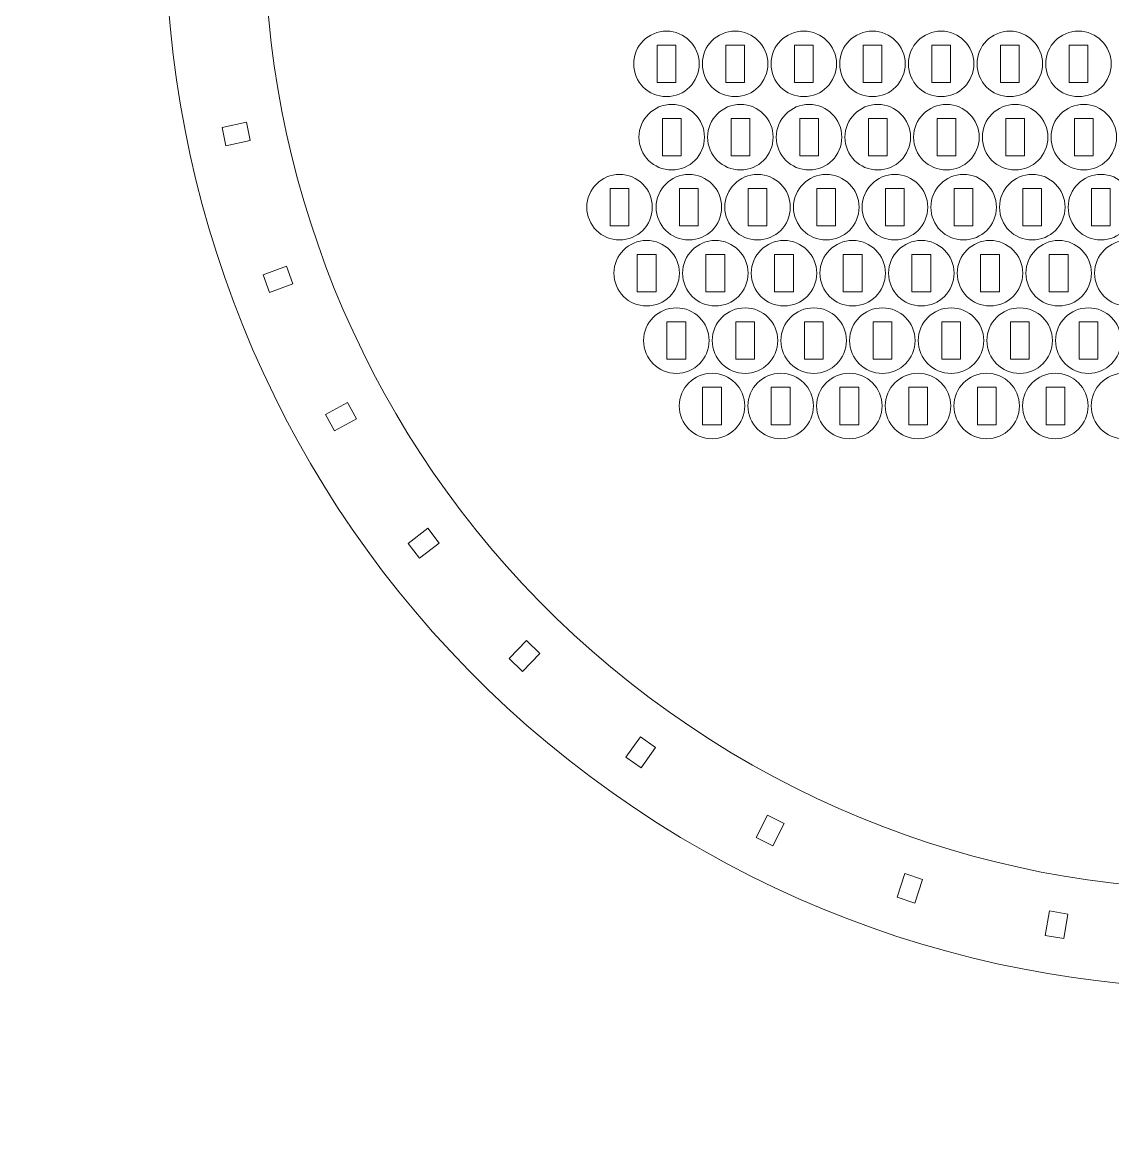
# Model space of a CAD drawing. Header units: millimetres. Extents: x -335 to 313, y -342 to 319.
# Drawn here: x -335.5 to -160.7, y -342.2 to -164.4 of the extents above; entities that cross this region are included whole.
import ezdxf

# ---------------------------------------------------------------- set-up
doc = ezdxf.new("R2010")
doc.units = ezdxf.units.MM
doc.header["$MEASUREMENT"] = 0
doc.layers.add('Camada 1', color=7, linetype='Continuous')

msp = doc.modelspace()

# ---------------------------------------------------------------- linework, layer by layer
at = {"layer": 'Camada 1', "lineweight": 20}
for points in [[(-44.0981, -10.5652), (-120.6587, 43.7807), (-226.7795, 25.7721), (-281.1255, -50.7885), (-281.1255, -50.7885), (-335.4714, -127.349), (-317.4631, -233.4698), (-240.9026, -287.8158), (-240.9026, -287.8158), (-164.342, -342.162), (-58.2213, -324.1537), (-3.8751, -247.5934), (-3.8751, -247.5934), (50.4711, -171.0329), (32.463, -64.912), (-44.0981, -10.5652)], [(-16.7808, -238.4322), (-66.0675, -307.8649), (-162.3086, -324.1967), (-231.7415, -274.9101), (-231.7415, -274.9101), (-301.1743, -225.6236), (-317.5062, -129.3825), (-268.2197, -59.9496), (-268.2197, -59.9496), (-218.9332, 9.4834), (-122.6921, 25.8154), (-53.2585, -23.4715), (-53.2585, -23.4715), (16.1742, -72.7583), (32.5058, -168.9994), (-16.7808, -238.4322)], [(-232.2067, -165.7797), (-235.1062, -165.7797), (-237.4567, -168.1302), (-237.4567, -171.0297), (-237.4567, -171.0297), (-237.4567, -173.9292), (-235.1062, -176.2797), (-232.2067, -176.2797), (-232.2067, -176.2797), (-229.3072, -176.2797), (-226.9567, -173.9292), (-226.9567, -171.0297), (-226.9567, -171.0297), (-226.9567, -168.1302), (-229.3072, -165.7797), (-232.2067, -165.7797)], [(-221.2, -165.7797), (-224.0995, -165.7797), (-226.45, -168.1302), (-226.45, -171.0297), (-226.45, -171.0297), (-226.45, -173.9292), (-224.0995, -176.2797), (-221.2, -176.2797), (-221.2, -176.2797), (-218.3005, -176.2797), (-215.95, -173.9292), (-215.95, -171.0297), (-215.95, -171.0297), (-215.95, -168.1302), (-218.3005, -165.7797), (-221.2, -165.7797)], [(-210.1933, -165.7797), (-213.0928, -165.7797), (-215.4433, -168.1302), (-215.4433, -171.0297), (-215.4433, -171.0297), (-215.4433, -173.9292), (-213.0928, -176.2797), (-210.1933, -176.2797), (-210.1933, -176.2797), (-207.2938, -176.2797), (-204.9433, -173.9292), (-204.9433, -171.0297), (-204.9433, -171.0297), (-204.9433, -168.1302), (-207.2938, -165.7797), (-210.1933, -165.7797)], [(-199.1866, -165.7797), (-202.0861, -165.7797), (-204.4366, -168.1302), (-204.4366, -171.0297), (-204.4366, -171.0297), (-204.4366, -173.9292), (-202.0861, -176.2797), (-199.1866, -176.2797), (-199.1866, -176.2797), (-196.2871, -176.2797), (-193.9366, -173.9292), (-193.9366, -171.0297), (-193.9366, -171.0297), (-193.9366, -168.1302), (-196.2871, -165.7797), (-199.1866, -165.7797)], [(-188.1799, -165.7797), (-191.0794, -165.7797), (-193.4299, -168.1302), (-193.4299, -171.0297), (-193.4299, -171.0297), (-193.4299, -173.9292), (-191.0794, -176.2797), (-188.1799, -176.2797), (-188.1799, -176.2797), (-185.2804, -176.2797), (-182.9299, -173.9292), (-182.9299, -171.0297), (-182.9299, -171.0297), (-182.9299, -168.1302), (-185.2804, -165.7797), (-188.1799, -165.7797)], [(-177.1732, -165.7797), (-180.0727, -165.7797), (-182.4232, -168.1302), (-182.4232, -171.0297), (-182.4232, -171.0297), (-182.4232, -173.9292), (-180.0727, -176.2797), (-177.1732, -176.2797), (-177.1732, -176.2797), (-174.2737, -176.2797), (-171.9232, -173.9292), (-171.9232, -171.0297), (-171.9232, -171.0297), (-171.9232, -168.1302), (-174.2737, -165.7797), (-177.1732, -165.7797)], [(-166.1665, -165.7797), (-169.066, -165.7797), (-171.4165, -168.1302), (-171.4165, -171.0297), (-171.4165, -171.0297), (-171.4165, -173.9292), (-169.066, -176.2797), (-166.1665, -176.2797), (-166.1665, -176.2797), (-163.267, -176.2797), (-160.9165, -173.9292), (-160.9165, -171.0297), (-160.9165, -171.0297), (-160.9165, -168.1302), (-163.267, -165.7797), (-166.1665, -165.7797)], [(-230.7067, -168.0297), (-230.7067, -168.0297), (-233.7067, -168.0297), (-233.7067, -168.0297), (-233.7067, -168.0297), (-233.7067, -168.0297), (-233.7067, -174.0297), (-233.7067, -174.0297), (-233.7067, -174.0297), (-233.7067, -174.0297), (-230.7067, -174.0297), (-230.7067, -174.0297), (-230.7067, -174.0297), (-230.7067, -174.0297), (-230.7067, -168.0297), (-230.7067, -168.0297)], [(-219.7, -168.0297), (-219.7, -168.0297), (-222.7, -168.0297), (-222.7, -168.0297), (-222.7, -168.0297), (-222.7, -168.0297), (-222.7, -174.0297), (-222.7, -174.0297), (-222.7, -174.0297), (-222.7, -174.0297), (-219.7, -174.0297), (-219.7, -174.0297), (-219.7, -174.0297), (-219.7, -174.0297), (-219.7, -168.0297), (-219.7, -168.0297)], [(-208.6933, -168.0297), (-208.6933, -168.0297), (-211.6933, -168.0297), (-211.6933, -168.0297), (-211.6933, -168.0297), (-211.6933, -168.0297), (-211.6933, -174.0297), (-211.6933, -174.0297), (-211.6933, -174.0297), (-211.6933, -174.0297), (-208.6933, -174.0297), (-208.6933, -174.0297), (-208.6933, -174.0297), (-208.6933, -174.0297), (-208.6933, -168.0297), (-208.6933, -168.0297)], [(-197.6866, -168.0297), (-197.6866, -168.0297), (-200.6866, -168.0297), (-200.6866, -168.0297), (-200.6866, -168.0297), (-200.6866, -168.0297), (-200.6866, -174.0297), (-200.6866, -174.0297), (-200.6866, -174.0297), (-200.6866, -174.0297), (-197.6866, -174.0297), (-197.6866, -174.0297), (-197.6866, -174.0297), (-197.6866, -174.0297), (-197.6866, -168.0297), (-197.6866, -168.0297)], [(-186.6799, -168.0297), (-186.6799, -168.0297), (-189.6799, -168.0297), (-189.6799, -168.0297), (-189.6799, -168.0297), (-189.6799, -168.0297), (-189.6799, -174.0297), (-189.6799, -174.0297), (-189.6799, -174.0297), (-189.6799, -174.0297), (-186.6799, -174.0297), (-186.6799, -174.0297), (-186.6799, -174.0297), (-186.6799, -174.0297), (-186.6799, -168.0297), (-186.6799, -168.0297)], [(-175.6732, -168.0297), (-175.6732, -168.0297), (-178.6732, -168.0297), (-178.6732, -168.0297), (-178.6732, -168.0297), (-178.6732, -168.0297), (-178.6732, -174.0297), (-178.6732, -174.0297), (-178.6732, -174.0297), (-178.6732, -174.0297), (-175.6732, -174.0297), (-175.6732, -174.0297), (-175.6732, -174.0297), (-175.6732, -174.0297), (-175.6732, -168.0297), (-175.6732, -168.0297)], [(-164.6665, -168.0297), (-164.6665, -168.0297), (-167.6665, -168.0297), (-167.6665, -168.0297), (-167.6665, -168.0297), (-167.6665, -168.0297), (-167.6665, -174.0297), (-167.6665, -174.0297), (-167.6665, -174.0297), (-167.6665, -174.0297), (-164.6665, -174.0297), (-164.6665, -174.0297), (-164.6665, -174.0297), (-164.6665, -174.0297), (-164.6665, -168.0297), (-164.6665, -168.0297)], [(-231.36, -177.5272), (-234.2595, -177.5272), (-236.61, -179.8777), (-236.61, -182.7772), (-236.61, -182.7772), (-236.61, -185.6767), (-234.2595, -188.0272), (-231.36, -188.0272), (-231.36, -188.0272), (-228.4605, -188.0272), (-226.11, -185.6767), (-226.11, -182.7772), (-226.11, -182.7772), (-226.11, -179.8777), (-228.4605, -177.5272), (-231.36, -177.5272)], [(-220.3533, -177.5272), (-223.2528, -177.5272), (-225.6033, -179.8777), (-225.6033, -182.7772), (-225.6033, -182.7772), (-225.6033, -185.6767), (-223.2528, -188.0272), (-220.3533, -188.0272), (-220.3533, -188.0272), (-217.4538, -188.0272), (-215.1033, -185.6767), (-215.1033, -182.7772), (-215.1033, -182.7772), (-215.1033, -179.8777), (-217.4538, -177.5272), (-220.3533, -177.5272)], [(-209.3466, -177.5272), (-212.2461, -177.5272), (-214.5966, -179.8777), (-214.5966, -182.7772), (-214.5966, -182.7772), (-214.5966, -185.6767), (-212.2461, -188.0272), (-209.3466, -188.0272), (-209.3466, -188.0272), (-206.4471, -188.0272), (-204.0966, -185.6767), (-204.0966, -182.7772), (-204.0966, -182.7772), (-204.0966, -179.8777), (-206.4471, -177.5272), (-209.3466, -177.5272)], [(-198.3399, -177.5272), (-201.2394, -177.5272), (-203.5899, -179.8777), (-203.5899, -182.7772), (-203.5899, -182.7772), (-203.5899, -185.6767), (-201.2394, -188.0272), (-198.3399, -188.0272), (-198.3399, -188.0272), (-195.4404, -188.0272), (-193.0899, -185.6767), (-193.0899, -182.7772), (-193.0899, -182.7772), (-193.0899, -179.8777), (-195.4404, -177.5272), (-198.3399, -177.5272)], [(-187.3332, -177.5272), (-190.2327, -177.5272), (-192.5832, -179.8777), (-192.5832, -182.7772), (-192.5832, -182.7772), (-192.5832, -185.6767), (-190.2327, -188.0272), (-187.3332, -188.0272), (-187.3332, -188.0272), (-184.4337, -188.0272), (-182.0832, -185.6767), (-182.0832, -182.7772), (-182.0832, -182.7772), (-182.0832, -179.8777), (-184.4337, -177.5272), (-187.3332, -177.5272)], [(-176.3265, -177.5272), (-179.226, -177.5272), (-181.5765, -179.8777), (-181.5765, -182.7772), (-181.5765, -182.7772), (-181.5765, -185.6767), (-179.226, -188.0272), (-176.3265, -188.0272), (-176.3265, -188.0272), (-173.427, -188.0272), (-171.0765, -185.6767), (-171.0765, -182.7772), (-171.0765, -182.7772), (-171.0765, -179.8777), (-173.427, -177.5272), (-176.3265, -177.5272)], [(-165.3198, -177.5272), (-168.2193, -177.5272), (-170.5698, -179.8777), (-170.5698, -182.7772), (-170.5698, -182.7772), (-170.5698, -185.6767), (-168.2193, -188.0272), (-165.3198, -188.0272), (-165.3198, -188.0272), (-162.4203, -188.0272), (-160.0698, -185.6767), (-160.0698, -182.7772), (-160.0698, -182.7772), (-160.0698, -179.8777), (-162.4203, -177.5272), (-165.3198, -177.5272)], [(-298.9123, -183.3255), (-298.9123, -183.3255), (-302.8282, -184.1417), (-302.8282, -184.1417), (-302.8282, -184.1417), (-302.8282, -184.1417), (-303.4403, -181.2049), (-303.4403, -181.2049), (-303.4403, -181.2049), (-303.4403, -181.2049), (-299.5245, -180.3887), (-299.5245, -180.3887), (-299.5245, -180.3887), (-299.5245, -180.3887), (-298.9123, -183.3255), (-298.9123, -183.3255)], [(-229.86, -179.7772), (-229.86, -179.7772), (-232.86, -179.7772), (-232.86, -179.7772), (-232.86, -179.7772), (-232.86, -179.7772), (-232.86, -185.7772), (-232.86, -185.7772), (-232.86, -185.7772), (-232.86, -185.7772), (-229.86, -185.7772), (-229.86, -185.7772), (-229.86, -185.7772), (-229.86, -185.7772), (-229.86, -179.7772), (-229.86, -179.7772)], [(-218.8533, -179.7772), (-218.8533, -179.7772), (-221.8533, -179.7772), (-221.8533, -179.7772), (-221.8533, -179.7772), (-221.8533, -179.7772), (-221.8533, -185.7772), (-221.8533, -185.7772), (-221.8533, -185.7772), (-221.8533, -185.7772), (-218.8533, -185.7772), (-218.8533, -185.7772), (-218.8533, -185.7772), (-218.8533, -185.7772), (-218.8533, -179.7772), (-218.8533, -179.7772)], [(-207.8466, -179.7772), (-207.8466, -179.7772), (-210.8466, -179.7772), (-210.8466, -179.7772), (-210.8466, -179.7772), (-210.8466, -179.7772), (-210.8466, -185.7772), (-210.8466, -185.7772), (-210.8466, -185.7772), (-210.8466, -185.7772), (-207.8466, -185.7772), (-207.8466, -185.7772), (-207.8466, -185.7772), (-207.8466, -185.7772), (-207.8466, -179.7772), (-207.8466, -179.7772)], [(-196.8399, -179.7772), (-196.8399, -179.7772), (-199.8399, -179.7772), (-199.8399, -179.7772), (-199.8399, -179.7772), (-199.8399, -179.7772), (-199.8399, -185.7772), (-199.8399, -185.7772), (-199.8399, -185.7772), (-199.8399, -185.7772), (-196.8399, -185.7772), (-196.8399, -185.7772), (-196.8399, -185.7772), (-196.8399, -185.7772), (-196.8399, -179.7772), (-196.8399, -179.7772)], [(-185.8332, -179.7772), (-185.8332, -179.7772), (-188.8332, -179.7772), (-188.8332, -179.7772), (-188.8332, -179.7772), (-188.8332, -179.7772), (-188.8332, -185.7772), (-188.8332, -185.7772), (-188.8332, -185.7772), (-188.8332, -185.7772), (-185.8332, -185.7772), (-185.8332, -185.7772), (-185.8332, -185.7772), (-185.8332, -185.7772), (-185.8332, -179.7772), (-185.8332, -179.7772)], [(-174.8265, -179.7772), (-174.8265, -179.7772), (-177.8265, -179.7772), (-177.8265, -179.7772), (-177.8265, -179.7772), (-177.8265, -179.7772), (-177.8265, -185.7772), (-177.8265, -185.7772), (-177.8265, -185.7772), (-177.8265, -185.7772), (-174.8265, -185.7772), (-174.8265, -185.7772), (-174.8265, -185.7772), (-174.8265, -185.7772), (-174.8265, -179.7772), (-174.8265, -179.7772)], [(-163.8198, -179.7772), (-163.8198, -179.7772), (-166.8198, -179.7772), (-166.8198, -179.7772), (-166.8198, -179.7772), (-166.8198, -179.7772), (-166.8198, -185.7772), (-166.8198, -185.7772), (-166.8198, -185.7772), (-166.8198, -185.7772), (-163.8198, -185.7772), (-163.8198, -185.7772), (-163.8198, -185.7772), (-163.8198, -185.7772), (-163.8198, -179.7772), (-163.8198, -179.7772)], [(-239.7208, -188.7456), (-242.6203, -188.7456), (-244.9708, -191.0961), (-244.9708, -193.9956), (-244.9708, -193.9956), (-244.9708, -196.8951), (-242.6203, -199.2456), (-239.7208, -199.2456), (-239.7208, -199.2456), (-236.8213, -199.2456), (-234.4708, -196.8951), (-234.4708, -193.9956), (-234.4708, -193.9956), (-234.4708, -191.0961), (-236.8213, -188.7456), (-239.7208, -188.7456)], [(-228.6083, -188.7456), (-231.5078, -188.7456), (-233.8583, -191.0961), (-233.8583, -193.9956), (-233.8583, -193.9956), (-233.8583, -196.8951), (-231.5078, -199.2456), (-228.6083, -199.2456), (-228.6083, -199.2456), (-225.7088, -199.2456), (-223.3583, -196.8951), (-223.3583, -193.9956), (-223.3583, -193.9956), (-223.3583, -191.0961), (-225.7088, -188.7456), (-228.6083, -188.7456)], [(-217.6016, -188.7456), (-220.5011, -188.7456), (-222.8516, -191.0961), (-222.8516, -193.9956), (-222.8516, -193.9956), (-222.8516, -196.8951), (-220.5011, -199.2456), (-217.6016, -199.2456), (-217.6016, -199.2456), (-214.7021, -199.2456), (-212.3516, -196.8951), (-212.3516, -193.9956), (-212.3516, -193.9956), (-212.3516, -191.0961), (-214.7021, -188.7456), (-217.6016, -188.7456)], [(-206.5949, -188.7456), (-209.4944, -188.7456), (-211.8449, -191.0961), (-211.8449, -193.9956), (-211.8449, -193.9956), (-211.8449, -196.8951), (-209.4944, -199.2456), (-206.5949, -199.2456), (-206.5949, -199.2456), (-203.6954, -199.2456), (-201.3449, -196.8951), (-201.3449, -193.9956), (-201.3449, -193.9956), (-201.3449, -191.0961), (-203.6954, -188.7456), (-206.5949, -188.7456)], [(-195.5882, -188.7456), (-198.4877, -188.7456), (-200.8382, -191.0961), (-200.8382, -193.9956), (-200.8382, -193.9956), (-200.8382, -196.8951), (-198.4877, -199.2456), (-195.5882, -199.2456), (-195.5882, -199.2456), (-192.6887, -199.2456), (-190.3382, -196.8951), (-190.3382, -193.9956), (-190.3382, -193.9956), (-190.3382, -191.0961), (-192.6887, -188.7456), (-195.5882, -188.7456)], [(-184.5815, -188.7456), (-187.481, -188.7456), (-189.8315, -191.0961), (-189.8315, -193.9956), (-189.8315, -193.9956), (-189.8315, -196.8951), (-187.481, -199.2456), (-184.5815, -199.2456), (-184.5815, -199.2456), (-181.682, -199.2456), (-179.3315, -196.8951), (-179.3315, -193.9956), (-179.3315, -193.9956), (-179.3315, -191.0961), (-181.682, -188.7456), (-184.5815, -188.7456)], [(-173.5748, -188.7456), (-176.4743, -188.7456), (-178.8248, -191.0961), (-178.8248, -193.9956), (-178.8248, -193.9956), (-178.8248, -196.8951), (-176.4743, -199.2456), (-173.5748, -199.2456), (-173.5748, -199.2456), (-170.6753, -199.2456), (-168.3248, -196.8951), (-168.3248, -193.9956), (-168.3248, -193.9956), (-168.3248, -191.0961), (-170.6753, -188.7456), (-173.5748, -188.7456)], [(-162.5681, -188.7456), (-165.4676, -188.7456), (-167.8181, -191.0961), (-167.8181, -193.9956), (-167.8181, -193.9956), (-167.8181, -196.8951), (-165.4676, -199.2456), (-162.5681, -199.2456), (-162.5681, -199.2456), (-159.6686, -199.2456), (-157.3181, -196.8951), (-157.3181, -193.9956), (-157.3181, -193.9956), (-157.3181, -191.0961), (-159.6686, -188.7456), (-162.5681, -188.7456)], [(-238.2208, -190.9956), (-238.2208, -190.9956), (-241.2208, -190.9956), (-241.2208, -190.9956), (-241.2208, -190.9956), (-241.2208, -190.9956), (-241.2208, -196.9956), (-241.2208, -196.9956), (-241.2208, -196.9956), (-241.2208, -196.9956), (-238.2208, -196.9956), (-238.2208, -196.9956), (-238.2208, -196.9956), (-238.2208, -196.9956), (-238.2208, -190.9956), (-238.2208, -190.9956)], [(-227.1083, -190.9956), (-227.1083, -190.9956), (-230.1083, -190.9956), (-230.1083, -190.9956), (-230.1083, -190.9956), (-230.1083, -190.9956), (-230.1083, -196.9956), (-230.1083, -196.9956), (-230.1083, -196.9956), (-230.1083, -196.9956), (-227.1083, -196.9956), (-227.1083, -196.9956), (-227.1083, -196.9956), (-227.1083, -196.9956), (-227.1083, -190.9956), (-227.1083, -190.9956)], [(-216.1016, -190.9956), (-216.1016, -190.9956), (-219.1016, -190.9956), (-219.1016, -190.9956), (-219.1016, -190.9956), (-219.1016, -190.9956), (-219.1016, -196.9956), (-219.1016, -196.9956), (-219.1016, -196.9956), (-219.1016, -196.9956), (-216.1016, -196.9956), (-216.1016, -196.9956), (-216.1016, -196.9956), (-216.1016, -196.9956), (-216.1016, -190.9956), (-216.1016, -190.9956)], [(-205.0949, -190.9956), (-205.0949, -190.9956), (-208.0949, -190.9956), (-208.0949, -190.9956), (-208.0949, -190.9956), (-208.0949, -190.9956), (-208.0949, -196.9956), (-208.0949, -196.9956), (-208.0949, -196.9956), (-208.0949, -196.9956), (-205.0949, -196.9956), (-205.0949, -196.9956), (-205.0949, -196.9956), (-205.0949, -196.9956), (-205.0949, -190.9956), (-205.0949, -190.9956)], [(-194.0882, -190.9956), (-194.0882, -190.9956), (-197.0882, -190.9956), (-197.0882, -190.9956), (-197.0882, -190.9956), (-197.0882, -190.9956), (-197.0882, -196.9956), (-197.0882, -196.9956), (-197.0882, -196.9956), (-197.0882, -196.9956), (-194.0882, -196.9956), (-194.0882, -196.9956), (-194.0882, -196.9956), (-194.0882, -196.9956), (-194.0882, -190.9956), (-194.0882, -190.9956)], [(-183.0815, -190.9956), (-183.0815, -190.9956), (-186.0815, -190.9956), (-186.0815, -190.9956), (-186.0815, -190.9956), (-186.0815, -190.9956), (-186.0815, -196.9956), (-186.0815, -196.9956), (-186.0815, -196.9956), (-186.0815, -196.9956), (-183.0815, -196.9956), (-183.0815, -196.9956), (-183.0815, -196.9956), (-183.0815, -196.9956), (-183.0815, -190.9956), (-183.0815, -190.9956)], [(-172.0748, -190.9956), (-172.0748, -190.9956), (-175.0748, -190.9956), (-175.0748, -190.9956), (-175.0748, -190.9956), (-175.0748, -190.9956), (-175.0748, -196.9956), (-175.0748, -196.9956), (-175.0748, -196.9956), (-175.0748, -196.9956), (-172.0748, -196.9956), (-172.0748, -196.9956), (-172.0748, -196.9956), (-172.0748, -196.9956), (-172.0748, -190.9956), (-172.0748, -190.9956)], [(-161.0681, -190.9956), (-161.0681, -190.9956), (-164.0681, -190.9956), (-164.0681, -190.9956), (-164.0681, -190.9956), (-164.0681, -190.9956), (-164.0681, -196.9956), (-164.0681, -196.9956), (-164.0681, -196.9956), (-164.0681, -196.9956), (-161.0681, -196.9956), (-161.0681, -196.9956), (-161.0681, -196.9956), (-161.0681, -196.9956), (-161.0681, -190.9956), (-161.0681, -190.9956)], [(-235.3817, -199.329), (-238.2812, -199.329), (-240.6317, -201.6795), (-240.6317, -204.579), (-240.6317, -204.579), (-240.6317, -207.4785), (-238.2812, -209.829), (-235.3817, -209.829), (-235.3817, -209.829), (-232.4822, -209.829), (-230.1317, -207.4785), (-230.1317, -204.579), (-230.1317, -204.579), (-230.1317, -201.6795), (-232.4822, -199.329), (-235.3817, -199.329)], [(-224.375, -199.329), (-227.2745, -199.329), (-229.625, -201.6795), (-229.625, -204.579), (-229.625, -204.579), (-229.625, -207.4785), (-227.2745, -209.829), (-224.375, -209.829), (-224.375, -209.829), (-221.4755, -209.829), (-219.125, -207.4785), (-219.125, -204.579), (-219.125, -204.579), (-219.125, -201.6795), (-221.4755, -199.329), (-224.375, -199.329)], [(-213.3683, -199.329), (-216.2678, -199.329), (-218.6183, -201.6795), (-218.6183, -204.579), (-218.6183, -204.579), (-218.6183, -207.4785), (-216.2678, -209.829), (-213.3683, -209.829), (-213.3683, -209.829), (-210.4688, -209.829), (-208.1183, -207.4785), (-208.1183, -204.579), (-208.1183, -204.579), (-208.1183, -201.6795), (-210.4688, -199.329), (-213.3683, -199.329)], [(-202.3616, -199.329), (-205.2611, -199.329), (-207.6116, -201.6795), (-207.6116, -204.579), (-207.6116, -204.579), (-207.6116, -207.4785), (-205.2611, -209.829), (-202.3616, -209.829), (-202.3616, -209.829), (-199.4621, -209.829), (-197.1116, -207.4785), (-197.1116, -204.579), (-197.1116, -204.579), (-197.1116, -201.6795), (-199.4621, -199.329), (-202.3616, -199.329)], [(-191.3549, -199.329), (-194.2544, -199.329), (-196.6049, -201.6795), (-196.6049, -204.579), (-196.6049, -204.579), (-196.6049, -207.4785), (-194.2544, -209.829), (-191.3549, -209.829), (-191.3549, -209.829), (-188.4554, -209.829), (-186.1049, -207.4785), (-186.1049, -204.579), (-186.1049, -204.579), (-186.1049, -201.6795), (-188.4554, -199.329), (-191.3549, -199.329)], [(-180.3482, -199.329), (-183.2477, -199.329), (-185.5982, -201.6795), (-185.5982, -204.579), (-185.5982, -204.579), (-185.5982, -207.4785), (-183.2477, -209.829), (-180.3482, -209.829), (-180.3482, -209.829), (-177.4487, -209.829), (-175.0982, -207.4785), (-175.0982, -204.579), (-175.0982, -204.579), (-175.0982, -201.6795), (-177.4487, -199.329), (-180.3482, -199.329)], [(-169.3415, -199.329), (-172.241, -199.329), (-174.5915, -201.6795), (-174.5915, -204.579), (-174.5915, -204.579), (-174.5915, -207.4785), (-172.241, -209.829), (-169.3415, -209.829), (-169.3415, -209.829), (-166.442, -209.829), (-164.0915, -207.4785), (-164.0915, -204.579), (-164.0915, -204.579), (-164.0915, -201.6795), (-166.442, -199.329), (-169.3415, -199.329)], [(-158.3348, -199.329), (-161.2343, -199.329), (-163.5848, -201.6795), (-163.5848, -204.579), (-163.5848, -204.579), (-163.5848, -207.4785), (-161.2343, -209.829), (-158.3348, -209.829), (-158.3348, -209.829), (-155.4353, -209.829), (-153.0848, -207.4785), (-153.0848, -204.579), (-153.0848, -204.579), (-153.0848, -201.6795), (-155.4353, -199.329), (-158.3348, -199.329)], [(-233.8817, -201.579), (-233.8817, -201.579), (-236.8817, -201.579), (-236.8817, -201.579), (-236.8817, -201.579), (-236.8817, -201.579), (-236.8817, -207.579), (-236.8817, -207.579), (-236.8817, -207.579), (-236.8817, -207.579), (-233.8817, -207.579), (-233.8817, -207.579), (-233.8817, -207.579), (-233.8817, -207.579), (-233.8817, -201.579), (-233.8817, -201.579)], [(-222.875, -201.579), (-222.875, -201.579), (-225.875, -201.579), (-225.875, -201.579), (-225.875, -201.579), (-225.875, -201.579), (-225.875, -207.579), (-225.875, -207.579), (-225.875, -207.579), (-225.875, -207.579), (-222.875, -207.579), (-222.875, -207.579), (-222.875, -207.579), (-222.875, -207.579), (-222.875, -201.579), (-222.875, -201.579)], [(-211.8683, -201.579), (-211.8683, -201.579), (-214.8683, -201.579), (-214.8683, -201.579), (-214.8683, -201.579), (-214.8683, -201.579), (-214.8683, -207.579), (-214.8683, -207.579), (-214.8683, -207.579), (-214.8683, -207.579), (-211.8683, -207.579), (-211.8683, -207.579), (-211.8683, -207.579), (-211.8683, -207.579), (-211.8683, -201.579), (-211.8683, -201.579)], [(-200.8616, -201.579), (-200.8616, -201.579), (-203.8616, -201.579), (-203.8616, -201.579), (-203.8616, -201.579), (-203.8616, -201.579), (-203.8616, -207.579), (-203.8616, -207.579), (-203.8616, -207.579), (-203.8616, -207.579), (-200.8616, -207.579), (-200.8616, -207.579), (-200.8616, -207.579), (-200.8616, -207.579), (-200.8616, -201.579), (-200.8616, -201.579)], [(-189.8549, -201.579), (-189.8549, -201.579), (-192.8549, -201.579), (-192.8549, -201.579), (-192.8549, -201.579), (-192.8549, -201.579), (-192.8549, -207.579), (-192.8549, -207.579), (-192.8549, -207.579), (-192.8549, -207.579), (-189.8549, -207.579), (-189.8549, -207.579), (-189.8549, -207.579), (-189.8549, -207.579), (-189.8549, -201.579), (-189.8549, -201.579)], [(-178.8482, -201.579), (-178.8482, -201.579), (-181.8482, -201.579), (-181.8482, -201.579), (-181.8482, -201.579), (-181.8482, -201.579), (-181.8482, -207.579), (-181.8482, -207.579), (-181.8482, -207.579), (-181.8482, -207.579), (-178.8482, -207.579), (-178.8482, -207.579), (-178.8482, -207.579), (-178.8482, -207.579), (-178.8482, -201.579), (-178.8482, -201.579)], [(-167.8415, -201.579), (-167.8415, -201.579), (-170.8415, -201.579), (-170.8415, -201.579), (-170.8415, -201.579), (-170.8415, -201.579), (-170.8415, -207.579), (-170.8415, -207.579), (-170.8415, -207.579), (-170.8415, -207.579), (-167.8415, -207.579), (-167.8415, -207.579), (-167.8415, -207.579), (-167.8415, -207.579), (-167.8415, -201.579), (-167.8415, -201.579)], [(-292.0778, -206.2563), (-292.0778, -206.2563), (-295.8282, -207.647), (-295.8282, -207.647), (-295.8282, -207.647), (-295.8282, -207.647), (-296.8713, -204.8342), (-296.8713, -204.8342), (-296.8713, -204.8342), (-296.8713, -204.8342), (-293.1209, -203.4434), (-293.1209, -203.4434), (-293.1209, -203.4434), (-293.1209, -203.4434), (-292.0778, -206.2563), (-292.0778, -206.2563)], [(-230.6192, -210.124), (-233.5187, -210.124), (-235.8692, -212.4745), (-235.8692, -215.374), (-235.8692, -215.374), (-235.8692, -218.2735), (-233.5187, -220.624), (-230.6192, -220.624), (-230.6192, -220.624), (-227.7197, -220.624), (-225.3692, -218.2735), (-225.3692, -215.374), (-225.3692, -215.374), (-225.3692, -212.4745), (-227.7197, -210.124), (-230.6192, -210.124)], [(-219.6125, -210.124), (-222.512, -210.124), (-224.8625, -212.4745), (-224.8625, -215.374), (-224.8625, -215.374), (-224.8625, -218.2735), (-222.512, -220.624), (-219.6125, -220.624), (-219.6125, -220.624), (-216.713, -220.624), (-214.3625, -218.2735), (-214.3625, -215.374), (-214.3625, -215.374), (-214.3625, -212.4745), (-216.713, -210.124), (-219.6125, -210.124)], [(-208.6058, -210.124), (-211.5053, -210.124), (-213.8558, -212.4745), (-213.8558, -215.374), (-213.8558, -215.374), (-213.8558, -218.2735), (-211.5053, -220.624), (-208.6058, -220.624), (-208.6058, -220.624), (-205.7063, -220.624), (-203.3558, -218.2735), (-203.3558, -215.374), (-203.3558, -215.374), (-203.3558, -212.4745), (-205.7063, -210.124), (-208.6058, -210.124)], [(-197.5991, -210.124), (-200.4986, -210.124), (-202.8491, -212.4745), (-202.8491, -215.374), (-202.8491, -215.374), (-202.8491, -218.2735), (-200.4986, -220.624), (-197.5991, -220.624), (-197.5991, -220.624), (-194.6996, -220.624), (-192.3491, -218.2735), (-192.3491, -215.374), (-192.3491, -215.374), (-192.3491, -212.4745), (-194.6996, -210.124), (-197.5991, -210.124)], [(-186.5924, -210.124), (-189.4919, -210.124), (-191.8424, -212.4745), (-191.8424, -215.374), (-191.8424, -215.374), (-191.8424, -218.2735), (-189.4919, -220.624), (-186.5924, -220.624), (-186.5924, -220.624), (-183.6929, -220.624), (-181.3424, -218.2735), (-181.3424, -215.374), (-181.3424, -215.374), (-181.3424, -212.4745), (-183.6929, -210.124), (-186.5924, -210.124)], [(-175.5857, -210.124), (-178.4852, -210.124), (-180.8357, -212.4745), (-180.8357, -215.374), (-180.8357, -215.374), (-180.8357, -218.2735), (-178.4852, -220.624), (-175.5857, -220.624), (-175.5857, -220.624), (-172.6862, -220.624), (-170.3357, -218.2735), (-170.3357, -215.374), (-170.3357, -215.374), (-170.3357, -212.4745), (-172.6862, -210.124), (-175.5857, -210.124)], [(-164.579, -210.124), (-167.4785, -210.124), (-169.829, -212.4745), (-169.829, -215.374), (-169.829, -215.374), (-169.829, -218.2735), (-167.4785, -220.624), (-164.579, -220.624), (-164.579, -220.624), (-161.6795, -220.624), (-159.329, -218.2735), (-159.329, -215.374), (-159.329, -215.374), (-159.329, -212.4745), (-161.6795, -210.124), (-164.579, -210.124)], [(-229.1192, -212.374), (-229.1192, -212.374), (-232.1192, -212.374), (-232.1192, -212.374), (-232.1192, -212.374), (-232.1192, -212.374), (-232.1192, -218.374), (-232.1192, -218.374), (-232.1192, -218.374), (-232.1192, -218.374), (-229.1192, -218.374), (-229.1192, -218.374), (-229.1192, -218.374), (-229.1192, -218.374), (-229.1192, -212.374), (-229.1192, -212.374)], [(-218.1125, -212.374), (-218.1125, -212.374), (-221.1125, -212.374), (-221.1125, -212.374), (-221.1125, -212.374), (-221.1125, -212.374), (-221.1125, -218.374), (-221.1125, -218.374), (-221.1125, -218.374), (-221.1125, -218.374), (-218.1125, -218.374), (-218.1125, -218.374), (-218.1125, -218.374), (-218.1125, -218.374), (-218.1125, -212.374), (-218.1125, -212.374)], [(-207.1058, -212.374), (-207.1058, -212.374), (-210.1058, -212.374), (-210.1058, -212.374), (-210.1058, -212.374), (-210.1058, -212.374), (-210.1058, -218.374), (-210.1058, -218.374), (-210.1058, -218.374), (-210.1058, -218.374), (-207.1058, -218.374), (-207.1058, -218.374), (-207.1058, -218.374), (-207.1058, -218.374), (-207.1058, -212.374), (-207.1058, -212.374)], [(-196.0991, -212.374), (-196.0991, -212.374), (-199.0991, -212.374), (-199.0991, -212.374), (-199.0991, -212.374), (-199.0991, -212.374), (-199.0991, -218.374), (-199.0991, -218.374), (-199.0991, -218.374), (-199.0991, -218.374), (-196.0991, -218.374), (-196.0991, -218.374), (-196.0991, -218.374), (-196.0991, -218.374), (-196.0991, -212.374), (-196.0991, -212.374)], [(-185.0924, -212.374), (-185.0924, -212.374), (-188.0924, -212.374), (-188.0924, -212.374), (-188.0924, -212.374), (-188.0924, -212.374), (-188.0924, -218.374), (-188.0924, -218.374), (-188.0924, -218.374), (-188.0924, -218.374), (-185.0924, -218.374), (-185.0924, -218.374), (-185.0924, -218.374), (-185.0924, -218.374), (-185.0924, -212.374), (-185.0924, -212.374)], [(-174.0857, -212.374), (-174.0857, -212.374), (-177.0857, -212.374), (-177.0857, -212.374), (-177.0857, -212.374), (-177.0857, -212.374), (-177.0857, -218.374), (-177.0857, -218.374), (-177.0857, -218.374), (-177.0857, -218.374), (-174.0857, -218.374), (-174.0857, -218.374), (-174.0857, -218.374), (-174.0857, -218.374), (-174.0857, -212.374), (-174.0857, -212.374)], [(-163.079, -212.374), (-163.079, -212.374), (-166.079, -212.374), (-166.079, -212.374), (-166.079, -212.374), (-166.079, -212.374), (-166.079, -218.374), (-166.079, -218.374), (-166.079, -218.374), (-166.079, -218.374), (-163.079, -218.374), (-163.079, -218.374), (-163.079, -218.374), (-163.079, -218.374), (-163.079, -212.374), (-163.079, -212.374)], [(-224.9042, -220.6015), (-227.8037, -220.6015), (-230.1542, -222.952), (-230.1542, -225.8515), (-230.1542, -225.8515), (-230.1542, -228.751), (-227.8037, -231.1015), (-224.9042, -231.1015), (-224.9042, -231.1015), (-222.0047, -231.1015), (-219.6542, -228.751), (-219.6542, -225.8515), (-219.6542, -225.8515), (-219.6542, -222.952), (-222.0047, -220.6015), (-224.9042, -220.6015)], [(-213.8975, -220.6015), (-216.797, -220.6015), (-219.1475, -222.952), (-219.1475, -225.8515), (-219.1475, -225.8515), (-219.1475, -228.751), (-216.797, -231.1015), (-213.8975, -231.1015), (-213.8975, -231.1015), (-210.998, -231.1015), (-208.6475, -228.751), (-208.6475, -225.8515), (-208.6475, -225.8515), (-208.6475, -222.952), (-210.998, -220.6015), (-213.8975, -220.6015)], [(-202.8908, -220.6015), (-205.7903, -220.6015), (-208.1408, -222.952), (-208.1408, -225.8515), (-208.1408, -225.8515), (-208.1408, -228.751), (-205.7903, -231.1015), (-202.8908, -231.1015), (-202.8908, -231.1015), (-199.9913, -231.1015), (-197.6408, -228.751), (-197.6408, -225.8515), (-197.6408, -225.8515), (-197.6408, -222.952), (-199.9913, -220.6015), (-202.8908, -220.6015)], [(-191.8841, -220.6015), (-194.7836, -220.6015), (-197.1341, -222.952), (-197.1341, -225.8515), (-197.1341, -225.8515), (-197.1341, -228.751), (-194.7836, -231.1015), (-191.8841, -231.1015), (-191.8841, -231.1015), (-188.9846, -231.1015), (-186.6341, -228.751), (-186.6341, -225.8515), (-186.6341, -225.8515), (-186.6341, -222.952), (-188.9846, -220.6015), (-191.8841, -220.6015)], [(-180.8774, -220.6015), (-183.7769, -220.6015), (-186.1274, -222.952), (-186.1274, -225.8515), (-186.1274, -225.8515), (-186.1274, -228.751), (-183.7769, -231.1015), (-180.8774, -231.1015), (-180.8774, -231.1015), (-177.9779, -231.1015), (-175.6274, -228.751), (-175.6274, -225.8515), (-175.6274, -225.8515), (-175.6274, -222.952), (-177.9779, -220.6015), (-180.8774, -220.6015)], [(-169.8707, -220.6015), (-172.7702, -220.6015), (-175.1207, -222.952), (-175.1207, -225.8515), (-175.1207, -225.8515), (-175.1207, -228.751), (-172.7702, -231.1015), (-169.8707, -231.1015), (-169.8707, -231.1015), (-166.9712, -231.1015), (-164.6207, -228.751), (-164.6207, -225.8515), (-164.6207, -225.8515), (-164.6207, -222.952), (-166.9712, -220.6015), (-169.8707, -220.6015)], [(-158.864, -220.6015), (-161.7635, -220.6015), (-164.114, -222.952), (-164.114, -225.8515), (-164.114, -225.8515), (-164.114, -228.751), (-161.7635, -231.1015), (-158.864, -231.1015), (-158.864, -231.1015), (-155.9645, -231.1015), (-153.614, -228.751), (-153.614, -225.8515), (-153.614, -225.8515), (-153.614, -222.952), (-155.9645, -220.6015), (-158.864, -220.6015)], [(-223.4042, -222.8515), (-223.4042, -222.8515), (-226.4042, -222.8515), (-226.4042, -222.8515), (-226.4042, -222.8515), (-226.4042, -222.8515), (-226.4042, -228.8515), (-226.4042, -228.8515), (-226.4042, -228.8515), (-226.4042, -228.8515), (-223.4042, -228.8515), (-223.4042, -228.8515), (-223.4042, -228.8515), (-223.4042, -228.8515), (-223.4042, -222.8515), (-223.4042, -222.8515)], [(-212.3975, -222.8515), (-212.3975, -222.8515), (-215.3975, -222.8515), (-215.3975, -222.8515), (-215.3975, -222.8515), (-215.3975, -222.8515), (-215.3975, -228.8515), (-215.3975, -228.8515), (-215.3975, -228.8515), (-215.3975, -228.8515), (-212.3975, -228.8515), (-212.3975, -228.8515), (-212.3975, -228.8515), (-212.3975, -228.8515), (-212.3975, -222.8515), (-212.3975, -222.8515)], [(-201.3908, -222.8515), (-201.3908, -222.8515), (-204.3908, -222.8515), (-204.3908, -222.8515), (-204.3908, -222.8515), (-204.3908, -222.8515), (-204.3908, -228.8515), (-204.3908, -228.8515), (-204.3908, -228.8515), (-204.3908, -228.8515), (-201.3908, -228.8515), (-201.3908, -228.8515), (-201.3908, -228.8515), (-201.3908, -228.8515), (-201.3908, -222.8515), (-201.3908, -222.8515)], [(-190.3841, -222.8515), (-190.3841, -222.8515), (-193.3841, -222.8515), (-193.3841, -222.8515), (-193.3841, -222.8515), (-193.3841, -222.8515), (-193.3841, -228.8515), (-193.3841, -228.8515), (-193.3841, -228.8515), (-193.3841, -228.8515), (-190.3841, -228.8515), (-190.3841, -228.8515), (-190.3841, -228.8515), (-190.3841, -228.8515), (-190.3841, -222.8515), (-190.3841, -222.8515)], [(-179.3774, -222.8515), (-179.3774, -222.8515), (-182.3774, -222.8515), (-182.3774, -222.8515), (-182.3774, -222.8515), (-182.3774, -222.8515), (-182.3774, -228.8515), (-182.3774, -228.8515), (-182.3774, -228.8515), (-182.3774, -228.8515), (-179.3774, -228.8515), (-179.3774, -228.8515), (-179.3774, -228.8515), (-179.3774, -228.8515), (-179.3774, -222.8515), (-179.3774, -222.8515)], [(-168.3707, -222.8515), (-168.3707, -222.8515), (-171.3707, -222.8515), (-171.3707, -222.8515), (-171.3707, -222.8515), (-171.3707, -222.8515), (-171.3707, -228.8515), (-171.3707, -228.8515), (-171.3707, -228.8515), (-171.3707, -228.8515), (-168.3707, -228.8515), (-168.3707, -228.8515), (-168.3707, -228.8515), (-168.3707, -228.8515), (-168.3707, -222.8515), (-168.3707, -222.8515)], [(-281.9019, -227.9123), (-281.9019, -227.9123), (-285.4033, -229.8465), (-285.4033, -229.8465), (-285.4033, -229.8465), (-285.4033, -229.8465), (-286.8539, -227.2205), (-286.8539, -227.2205), (-286.8539, -227.2205), (-286.8539, -227.2205), (-283.3526, -225.2864), (-283.3526, -225.2864), (-283.3526, -225.2864), (-283.3526, -225.2864), (-281.9019, -227.9123), (-281.9019, -227.9123)], [(-268.6121, -247.8099), (-268.6121, -247.8099), (-271.786, -250.2443), (-271.786, -250.2443), (-271.786, -250.2443), (-271.786, -250.2443), (-273.6118, -247.8638), (-273.6118, -247.8638), (-273.6118, -247.8638), (-273.6118, -247.8638), (-270.4379, -245.4294), (-270.4379, -245.4294), (-270.4379, -245.4294), (-270.4379, -245.4294), (-268.6121, -247.8099), (-268.6121, -247.8099)], [(-252.5051, -265.5044), (-252.5051, -265.5044), (-255.2807, -268.3846), (-255.2807, -268.3846), (-255.2807, -268.3846), (-255.2807, -268.3846), (-257.4409, -266.3029), (-257.4409, -266.3029), (-257.4409, -266.3029), (-257.4409, -266.3029), (-254.6653, -263.4226), (-254.6653, -263.4226), (-254.6653, -263.4226), (-254.6653, -263.4226), (-252.5051, -265.5044), (-252.5051, -265.5044)], [(-233.9408, -280.6005), (-233.9408, -280.6005), (-236.2562, -283.8623), (-236.2562, -283.8623), (-236.2562, -283.8623), (-236.2562, -283.8623), (-238.7025, -282.1258), (-238.7025, -282.1258), (-238.7025, -282.1258), (-238.7025, -282.1258), (-236.3872, -278.864), (-236.3872, -278.864), (-236.3872, -278.864), (-236.3872, -278.864), (-233.9408, -280.6005), (-233.9408, -280.6005)], [(-213.3339, -292.7613), (-213.3339, -292.7613), (-215.1373, -296.3318), (-215.1373, -296.3318), (-215.1373, -296.3318), (-215.1373, -296.3318), (-217.8151, -294.9793), (-217.8151, -294.9793), (-217.8151, -294.9793), (-217.8151, -294.9793), (-216.0118, -291.4089), (-216.0118, -291.4089), (-216.0118, -291.4089), (-216.0118, -291.4089), (-213.3339, -292.7613), (-213.3339, -292.7613)], [(-195.2452, -304.5761), (-195.2452, -304.5761), (-193.9942, -300.7768), (-193.9942, -300.7768), (-193.9942, -300.7768), (-193.9942, -300.7768), (-191.1447, -301.715), (-191.1447, -301.715), (-191.1447, -301.715), (-191.1447, -301.715), (-192.3957, -305.5143), (-192.3957, -305.5143), (-192.3957, -305.5143), (-192.3957, -305.5143), (-195.2452, -304.5761), (-195.2452, -304.5761)], [(-171.4971, -310.7018), (-171.4971, -310.7018), (-170.8263, -306.7584), (-170.8263, -306.7584), (-170.8263, -306.7584), (-170.8263, -306.7584), (-167.8688, -307.2616), (-167.8688, -307.2616), (-167.8688, -307.2616), (-167.8688, -307.2616), (-168.5395, -311.2049), (-168.5395, -311.2049), (-168.5395, -311.2049), (-168.5395, -311.2049), (-171.4971, -310.7018), (-171.4971, -310.7018)]]:
    msp.add_open_spline(points, degree=3, knots=[0, 0, 0, 0, 0.2, 0.2, 0.2, 0.2, 0.4, 0.4, 0.4, 0.4, 0.6, 0.6, 0.6, 0.6, 1, 1, 1, 1], dxfattribs=at)

doc.saveas('drawing.dxf')
